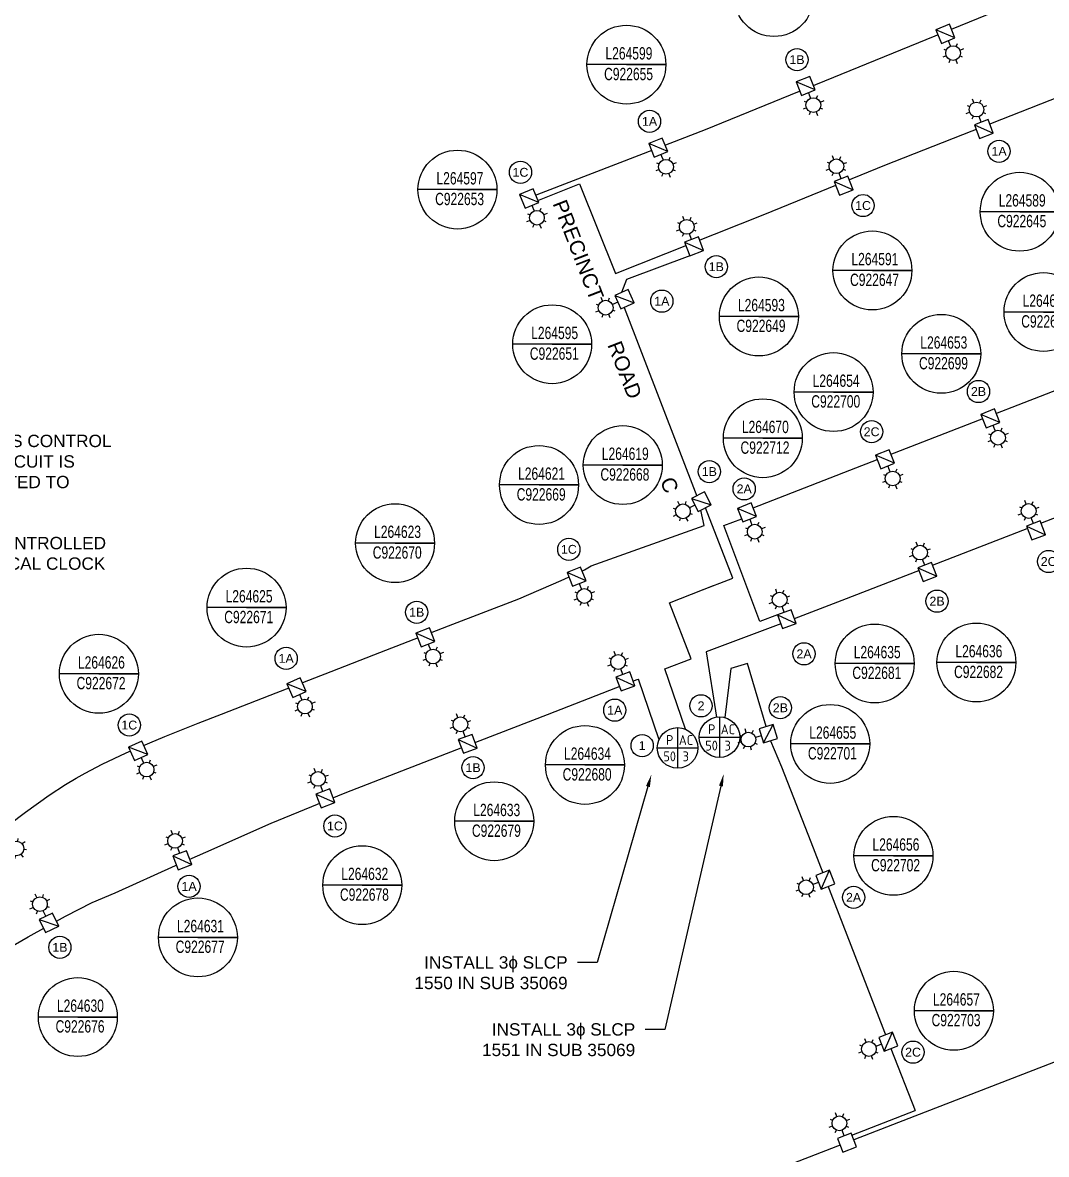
# Paper-space layout 'SHEET (4)' of a CAD drawing. Header units: metres, sheet in millimetres. Extents: x -9 to 824, y -5 to 581.
# Drawn here: x 294.7 to 502.3, y 116.6 to 346.1 of the extents above; entities that cross this region are included whole.
import ezdxf
from ezdxf import colors
from ezdxf.entities.mleader import LeaderData, LeaderLine
from ezdxf.enums import TextEntityAlignment as Align
from ezdxf.math import Vec2, Vec3

# ---------------------------------------------------------------- set-up
doc = ezdxf.new("R2010")
doc.units = ezdxf.units.M
doc.linetypes.add('IE Trench LV', pattern=[6.5, 5, -1.5])
doc.layers.get('0').update_dxf_attribs({"color": 6})
for name, color, linetype in [('_User Miscellaneous1', 7, 'Continuous'), ('Equip_SP_SL_NEW', 2, 'Continuous'), ('Mains_SL_NEW_R6', 2, 'Continuous'), ('Notes', 7, 'Continuous'), ('SupportsUG_SP_LV_SL_NEW', 2, 'Continuous')]:
    doc.layers.add(name, color=color, linetype=linetype)
doc.layers.add('Cadastre Roads_SP_EXT', color=9, linetype='Continuous', lineweight=5)
doc.styles.add('IESYMBOL1', font='isocp.shx')
doc.styles.add('POLE_LABEL', font='arial.ttf')
doc.styles.add('SL_LABEL', font='arial.ttf')
doc.styles.get("Standard").update_dxf_attribs({"font": 'arial.ttf'})
doc.linetypes.add('Cable 4', pattern='A,5.25,-0.1,["o",Standard,S=2,R=0,X=1.2,Y=-0.7],-4', length=9.35)
doc.linetypes.add('IE Trench HV', pattern='A,7,-0.2,["/",Standard,S=3,R=0,X=0.6,Y=-1.4],-2.5', length=9.7)

# ---------------------------------------------------------------- blocks, each defined once
blk = doc.blocks.new('*U48')
at = {"flags": 1}
blk.add_attdef('Z', text='', height=0.2, dxfattribs=at).set_placement((1.5, -2.8), align=Align.MIDDLE_LEFT)
blk.add_wipeout([(-1.485, -1.485), (1.485, -1.485), (1.485, 1.485), (-1.485, 1.485)])
at = {"lineweight": -3}
blk.add_lwpolyline([(-1.485, -1.485), (1.485, -1.485), (1.485, 1.485), (-1.485, 1.485)], close=True, dxfattribs=at)
at = {"flags": 128}
blk.add_lwpolyline([(-1.485, 1.485), (1.485, -1.485)], dxfattribs=at)
for tag, height, flags, p in [('ASSET_NUM', 2.5, 8, (2, 2)), ('STREET_CODE', 0.2, 9, (1.5, 0)), ('OWNED_BY', 0.2, 9, (1.5, -0.4)), ('OPERATED_BY', 0.2, 9, (1.5, -0.6)), ('STATE', 0.2, 9, (1.5, -1)), ('SUBURB', 0.2, 9, (1.5, -1.8)), ('STREETNAME', 0.2, 9, (1.5, -2)), ('COLUMN_TYPE', 0.2, 9, (1.5, -0.2)), ('USAGE', 0.2, 9, (1.5, -1.2)), ('MAINTAINED_BY', 0.2, 9, (1.5, -0.8)), ('LEGEND', 0.2, 9, (1.5, -1.4)), ('PARENT', 0.2, 9, (1.5, -1.6)), ('LOCATION', 0.2, 9, (1.5, -2.2)), ('NOTES', 0.2, 9, (1.5, -2.4)), ('LABEL_ALIGNMENT', 0.2, 9, (1.5, -2.6))]:
    blk.add_attdef(tag, text='', height=height, dxfattribs=dict(flags=flags)).set_placement(p, align=Align.MIDDLE_LEFT)
at = {"style": 'POLE_LABEL', "flags": 9}
blk.add_attdef('STRUCTURE_PLANT_NUMBER', text='', height=0.2, dxfattribs=at).set_placement((1.5, 0.242), align=Align.MIDDLE_LEFT)
blk = doc.blocks.new('*U43')
for tag, height, flags, p in [('OPERATING_VOLTAGE', 0.2, 9, (0, -1.4)), ('ORIENTATION', 0.2, 9, (0, -1.6)), ('OWNED_BY', 0.2, 9, (0, -1.8)), ('STATE', 0.2, 9, (0, -2)), ('LANTERN_TYPE', 0.2, 9, (0, -1)), ('NO_PHASES', 0.2, 9, (0, -1.2)), ('USAGE', 0.2, 9, (0, -2.2)), ('LNUMBER', 2.5, 8, (1.2, -2.8)), ('CEXIST', 0.2, 9, (0, -2.4)), ('CNEW', 0.2, 9, (0, -2.6)), ('CNUMBER', 0.2, 9, (0, -2.8)), ('CREMOVE', 0.2, 9, (0, -3)), ('CREPLACE', 0.2, 9, (0, -3.2)), ('LKINGHEIGHT', 0.2, 9, (0, -3.4)), ('LBRACKET', 0.2, 9, (0, -3.6)), ('LBRACKETVOCAB', 0.2, 9, (0, -3.8)), ('LCATEGORY', 0.2, 9, (0, -4)), ('LCHARGE1', 0.2, 9, (0, -4.2)), ('LCHARGE1PERCENT', 0.2, 9, (0, -4.4)), ('LCHARGE2', 0.2, 9, (0, -4.6)), ('LCHARGE2PERCENT', 0.2, 9, (0, -4.8)), ('LCHARGE3', 0.2, 9, (0, -5)), ('LCHARGE3PERCENT', 0.2, 9, (0, -5.2)), ('LEXIST', 0.2, 9, (0, -5.4)), ('LLAMP', 0.2, 9, (0, -5.6)), ('LLAMPVOCAB', 0.2, 9, (0, -5.8)), ('LMAST', 0.2, 9, (0, -6)), ('LMASTVOCAB', 0.2, 9, (0, -6.2)), ('LNEW', 0.2, 9, (0, -6.4)), ('LANTNUMBER', 0.2, 9, (0, -6.6)), ('SUBURB', 0.2, 9, (0, -8.6)), ('STREETNAME', 0.2, 9, (0, -8.8)), ('LOUTREACH', 0.2, 9, (0, -7)), ('LOUTREACHVOCAB', 0.2, 9, (0, -7.2)), ('LRATECODE', 0.2, 9, (0, -7.4)), ('LREMOVE', 0.2, 9, (0, -7.6)), ('LREPLACE', 0.2, 9, (0, -7.8)), ('LTYPE', 0.2, 9, (0, -8)), ('LTYPEVOCAB', 0.2, 9, (0, -8.2)), ('LEGEND', 0.2, 9, (0, -8.4)), ('LOCATION', 0.2, 9, (0, -9)), ('NOTES', 0.2, 9, (0, -9.2)), ('MAINTAINED_BY', 0.2, 9, (0, -9.86))]:
    blk.add_attdef(tag, text='', height=height, dxfattribs=dict(flags=flags)).set_placement(p, align=Align.MIDDLE_LEFT)
at = {"flags": 9}
blk.add_attdef('OPERATED_BY', (0, -9.61), '', height=0.2, dxfattribs=at)
blk.add_wipeout([(0, 4.97), (1.46, 4.18), (2.25, 2.72), (1.46, 1.26), (0, 0.37), (-1.46, 1.26), (-2.25, 2.72), (-1.46, 4.18)])
for p, q in [((0, 4.22), (0, 4.97)), ((-2.25, 2.72), (-1.5, 2.72)), ((-1.46, 4.18), (-1.06, 3.78)), ((1.46, 4.18), (1.06, 3.78)), ((1.5, 2.72), (2.25, 2.72)), ((-1.46, 1.26), (-1.06, 1.66)), ((0, 0), (0, 1.22)), ((0, 0), (0, 0)), ((1.46, 1.26), (1.06, 1.66))]:
    blk.add_line(p, q)
blk.add_circle((0, 2.72), 1.5)
at = {"style": 'SL_LABEL'}
for tag, height, flags, p in [('ASSET_NUM', 2.5, 8, (2, 2)), ('STREET_CODE', 0.2, 9, (0, -0.2))]:
    blk.add_attdef(tag, text='', height=height, dxfattribs=dict(at, flags=flags)).set_placement(p, align=Align.MIDDLE_LEFT)
at = {"flags": 1}
blk.add_attdef('Z', (0, 0), '', height=0.2, dxfattribs=at)
at = {"flags": 9}
for tag, p in [('CONSTRUCTED_VOLTAGE', (0, -0.4)), ('CONTROL_TYPE', (0, -0.6)), ('LANTERN_PURPOSE', (0, -0.8))]:
    blk.add_attdef(tag, text='', height=0.2, dxfattribs=at).set_placement(p, align=Align.MIDDLE_LEFT)
blk = doc.blocks.new('*U44')
for tag, height, flags, p in [('OPERATING_VOLTAGE', 0.2, 9, (0, -1.4)), ('ORIENTATION', 0.2, 9, (0, -1.6)), ('OWNED_BY', 0.2, 9, (0, -1.8)), ('STATE', 0.2, 9, (0, -2)), ('LANTERN_TYPE', 0.2, 9, (0, -1)), ('NO_PHASES', 0.2, 9, (0, -1.2)), ('USAGE', 0.2, 9, (0, -2.2)), ('LNUMBER', 2.5, 8, (1.2, -2.8)), ('CEXIST', 0.2, 9, (0, -2.4)), ('CNEW', 0.2, 9, (0, -2.6)), ('CNUMBER', 0.2, 9, (0, -2.8)), ('CREMOVE', 0.2, 9, (0, -3)), ('CREPLACE', 0.2, 9, (0, -3.2)), ('LKINGHEIGHT', 0.2, 9, (0, -3.4)), ('LBRACKET', 0.2, 9, (0, -3.6)), ('LBRACKETVOCAB', 0.2, 9, (0, -3.8)), ('LCATEGORY', 0.2, 9, (0, -4)), ('LCHARGE1', 0.2, 9, (0, -4.2)), ('LCHARGE1PERCENT', 0.2, 9, (0, -4.4)), ('LCHARGE2', 0.2, 9, (0, -4.6)), ('LCHARGE2PERCENT', 0.2, 9, (0, -4.8)), ('LCHARGE3', 0.2, 9, (0, -5)), ('LCHARGE3PERCENT', 0.2, 9, (0, -5.2)), ('LEXIST', 0.2, 9, (0, -5.4)), ('LLAMP', 0.2, 9, (0, -5.6)), ('LLAMPVOCAB', 0.2, 9, (0, -5.8)), ('LMAST', 0.2, 9, (0, -6)), ('LMASTVOCAB', 0.2, 9, (0, -6.2)), ('LNEW', 0.2, 9, (0, -6.4)), ('LANTNUMBER', 0.2, 9, (0, -6.6)), ('SUBURB', 0.2, 9, (0, -8.6)), ('STREETNAME', 0.2, 9, (0, -8.8)), ('LOUTREACH', 0.2, 9, (0, -7)), ('LOUTREACHVOCAB', 0.2, 9, (0, -7.2)), ('LRATECODE', 0.2, 9, (0, -7.4)), ('LREMOVE', 0.2, 9, (0, -7.6)), ('LREPLACE', 0.2, 9, (0, -7.8)), ('LTYPE', 0.2, 9, (0, -8)), ('LTYPEVOCAB', 0.2, 9, (0, -8.2)), ('LEGEND', 0.2, 9, (0, -8.4)), ('LOCATION', 0.2, 9, (0, -9)), ('NOTES', 0.2, 9, (0, -9.2)), ('MAINTAINED_BY', 0.2, 9, (0, -9.86))]:
    blk.add_attdef(tag, text='', height=height, dxfattribs=dict(flags=flags)).set_placement(p, align=Align.MIDDLE_LEFT)
at = {"flags": 9}
blk.add_attdef('OPERATED_BY', (0, -9.61), '', height=0.2, dxfattribs=at)
blk.add_wipeout([(0, 4.97), (1.46, 4.18), (2.25, 2.72), (1.46, 1.26), (0, 0.36), (-1.46, 1.26), (-2.25, 2.72), (-1.46, 4.18)])
for p, q in [((0, 4.22), (0, 4.97)), ((-2.25, 2.72), (-1.5, 2.72)), ((-1.46, 4.18), (-1.06, 3.78)), ((1.46, 4.18), (1.06, 3.78)), ((1.5, 2.72), (2.25, 2.72)), ((-1.46, 1.26), (-1.06, 1.66)), ((0, 0), (0, 1.22)), ((0, 0), (0, 0)), ((1.46, 1.26), (1.06, 1.66))]:
    blk.add_line(p, q)
blk.add_circle((0, 2.72), 1.5)
at = {"style": 'SL_LABEL'}
for tag, height, flags, p in [('ASSET_NUM', 2.5, 8, (2, 2)), ('STREET_CODE', 0.2, 9, (0, -0.2))]:
    blk.add_attdef(tag, text='', height=height, dxfattribs=dict(at, flags=flags)).set_placement(p, align=Align.MIDDLE_LEFT)
at = {"flags": 1}
blk.add_attdef('Z', (0, 0), '', height=0.2, dxfattribs=at)
at = {"flags": 9}
for tag, p in [('CONSTRUCTED_VOLTAGE', (0, -0.4)), ('CONTROL_TYPE', (0, -0.6)), ('LANTERN_PURPOSE', (0, -0.8))]:
    blk.add_attdef(tag, text='', height=0.2, dxfattribs=at).set_placement(p, align=Align.MIDDLE_LEFT)
blk = doc.blocks.new('SLCP_ZELL_NEW')
for p, q in [((0, 4.11), (0, -4.11)), ((0, 4.11), (0, -4.11)), ((0, 4.11), (0, -4.11)), ((-4.11, 0), (4.11, 0)), ((-4.11, 0), (4.11, 0)), ((-4.11, 0), (4.11, 0))]:
    blk.add_line(p, q)
blk.add_circle((0, 0), 4.11)
at = {"style": 'IESYMBOL1'}
for s, p in [('P', (-1.6, 0)), ('AC', (1.7, 0)), ('50', (-1.61, -3.31)), ('3', (1.66, -3.31))]:
    blk.add_text(s, height=2, dxfattribs=at).set_placement(p, align=Align.BOTTOM_CENTER)
for tag, height, flags, p in [('ASSET_NUM', 2.5, 8, (2, 2)), ('CONSTRUCTED_VOLTAGE', 0.2, 9, (1.5, 0)), ('CONTROL_TYPE', 0.2, 9, (1.5, -0.2)), ('OPERATING_VOLTAGE', 0.2, 9, (1.5, -0.6)), ('ORIENTATION', 0.2, 9, (1.5, -0.8)), ('OWNED_BY', 0.2, 9, (1.5, -1)), ('OPERATED_BY', 0.2, 9, (1.5, -1.2)), ('STATE', 0.2, 9, (1.5, -2.2)), ('NO_PHASES', 0.2, 9, (1.5, -0.4)), ('MAINTAINED_BY', 0.2, 9, (1.5, -1.4)), ('USAGE', 0.2, 9, (1.5, -1.6)), ('LOCATION', 0.2, 9, (1.5, -1.8)), ('NOTES', 0.2, 9, (1.5, -2)), ('AMP_RATING', 0.2, 9, (1.5, -2.8)), ('STREETNAME', 0.2, 9, (1.5, -2.4)), ('SUBURB', 0.2, 9, (1.5, -2.6)), ('Z', 0.2, 1, (1.5, -3))]:
    blk.add_attdef(tag, text='', height=height, dxfattribs=dict(flags=flags)).set_placement(p, align=Align.MIDDLE_LEFT)
blk = doc.blocks.new('DUCT_INDICATOR')
at = {"flags": 1}
blk.add_attdef('Z', (0, 0), '', height=0.2, dxfattribs=at)
at = {"linetype": 'IE Trench LV'}
blk.add_wipeout([(0, 2.25), (0.28, 2.23), (0.55, 2.18), (0.69, 2.14), (0.97, 2.03), (1.1, 1.96), (1.27, 1.86), (1.39, 1.77), (1.51, 1.67), (1.62, 1.56), (1.73, 1.44), (1.78, 1.38), (1.87, 1.26), (1.94, 1.14), (2.01, 1.01), (2.1, 0.8), (2.14, 0.7), (2.17, 0.61), (2.19, 0.5), (2.22, 0.35), (2.24, 0.23), (2.25, 0.12), (2.25, 0.07), (2.25, 0), (2.25, -0.11), (2.24, -0.23), (2.23, -0.31), (2.22, -0.35), (2.22, -0.39), (2.2, -0.47), (2.18, -0.57), (2.14, -0.69), (2.12, -0.77), (2.08, -0.87), (2.04, -0.95), (2.01, -1.01), (1.97, -1.09), (1.92, -1.17), (1.86, -1.26), (1.79, -1.36), (1.79, -1.36), (1.69, -1.48), (1.58, -1.6), (1.58, -1.6), (1.45, -1.72), (1.35, -1.8), (1.24, -1.88), (1.24, -1.88), (1.05, -1.99), (0.9, -2.06), (0.74, -2.12), (0.63, -2.16), (0.63, -2.16), (0.44, -2.21), (0.3, -2.23), (0.14, -2.25), (0, -2.25), (-0.24, -2.24), (-0.37, -2.22), (-0.49, -2.2), (-0.49, -2.2), (-0.62, -2.16), (-0.85, -2.08), (-0.98, -2.03), (-1.2, -1.9), (-1.29, -1.84), (-1.43, -1.73), (-1.53, -1.65), (-1.64, -1.54), (-1.73, -1.44), (-1.8, -1.35), (-1.86, -1.27), (-1.91, -1.19), (-1.96, -1.11), (-2.01, -1.01), (-2.07, -0.88), (-2.11, -0.79), (-2.16, -0.63), (-2.19, -0.5), (-2.22, -0.38), (-2.24, -0.18), (-2.25, 0), (-2.24, 0.16), (-2.23, 0.33), (-2.2, 0.45), (-2.16, 0.62), (-2.14, 0.71), (-2.08, 0.86), (-2.04, 0.95), (-1.98, 1.06), (-1.91, 1.19), (-1.86, 1.27), (-1.78, 1.38), (-1.69, 1.49), (-1.54, 1.64), (-1.45, 1.72), (-1.3, 1.83), (-1.15, 1.93), (-0.87, 2.07), (-0.68, 2.15), (-0.5, 2.19), (-0.24, 2.24)], dxfattribs=at)
at = {"linetype": 'IE Trench HV'}
blk.add_wipeout([(0, 2.25), (0.16, 2.24), (0.31, 2.23), (0.51, 2.19), (0.66, 2.15), (0.78, 2.11), (0.88, 2.07), (0.98, 2.02), (1.1, 1.96), (1.17, 1.92), (1.27, 1.86), (1.36, 1.79), (1.48, 1.7), (1.6, 1.59), (1.68, 1.49), (1.76, 1.4), (1.84, 1.29), (1.92, 1.17), (1.98, 1.07), (2.03, 0.97), (2.11, 0.77), (2.16, 0.64), (2.18, 0.57), (2.2, 0.48), (2.21, 0.41), (2.23, 0.32), (2.24, 0.2), (2.25, 0.12), (2.25, 0), (2.25, -0.09), (2.24, -0.21), (2.23, -0.28), (2.22, -0.35), (2.21, -0.42), (2.2, -0.49), (2.17, -0.6), (2.15, -0.68), (2.11, -0.78), (2.07, -0.88), (2.01, -1.01), (1.96, -1.1), (1.9, -1.21), (1.84, -1.29), (1.79, -1.37), (1.73, -1.43), (1.7, -1.48), (1.64, -1.54), (1.6, -1.59), (1.55, -1.63), (1.49, -1.69), (1.41, -1.75), (1.29, -1.85), (1.18, -1.91), (1.11, -1.96), (1.06, -1.99), (0.97, -2.03), (0.89, -2.07), (0.84, -2.09), (0.78, -2.11), (0.71, -2.14), (0.65, -2.16), (0.61, -2.17), (0.56, -2.18), (0.49, -2.2), (0.44, -2.21), (0.37, -2.22), (0.31, -2.23), (0.26, -2.23), (0.21, -2.24), (0.12, -2.25), (0.05, -2.25), (-0.05, -2.25), (-0.12, -2.25), (-0.19, -2.24), (-0.28, -2.23), (-0.37, -2.22), (-0.51, -2.19), (-0.58, -2.17), (-0.67, -2.15), (-0.77, -2.11), (-0.83, -2.09), (-0.88, -2.07), (-0.96, -2.03), (-1.04, -1.99), (-1.1, -1.96), (-1.15, -1.94), (-1.19, -1.91), (-1.25, -1.87), (-1.28, -1.85), (-1.33, -1.82), (-1.37, -1.79), (-1.41, -1.75), (-1.44, -1.73), (-1.49, -1.69), (-1.57, -1.62), (-1.62, -1.56), (-1.7, -1.47), (-1.76, -1.4), (-1.81, -1.34), (-1.86, -1.27), (-1.9, -1.21), (-1.94, -1.14), (-1.97, -1.08), (-2.01, -1.01), (-2.05, -0.92), (-2.08, -0.86), (-2.12, -0.75), (-2.15, -0.68), (-2.18, -0.58), (-2.19, -0.52), (-2.21, -0.43), (-2.22, -0.35), (-2.23, -0.3), (-2.24, -0.23), (-2.25, -0.14), (-2.25, -0.08), (-2.25, 0.04), (-2.25, 0.14), (-2.24, 0.23), (-2.23, 0.29), (-2.22, 0.39), (-2.2, 0.46), (-2.18, 0.56), (-2.16, 0.62), (-2.15, 0.68), (-2.12, 0.74), (-2.09, 0.83), (-2.07, 0.88), (-2.05, 0.92), (-2.02, 0.98), (-1.99, 1.04), (-1.96, 1.1), (-1.92, 1.17), (-1.89, 1.23), (-1.83, 1.3), (-1.79, 1.36), (-1.71, 1.46), (-1.65, 1.53), (-1.6, 1.58), (-1.55, 1.63), (-1.49, 1.68), (-1.45, 1.72), (-1.37, 1.79), (-1.3, 1.84), (-1.24, 1.88), (-1.17, 1.92), (-1.11, 1.95), (-1.05, 1.99), (-0.96, 2.04), (-0.88, 2.07), (-0.79, 2.11), (-0.74, 2.13), (-0.66, 2.15), (-0.56, 2.18), (-0.45, 2.21), (-0.33, 2.23), (-0.25, 2.24), (-0.18, 2.24), (-0.11, 2.25), (-0.06, 2.25)], dxfattribs=at)
blk.add_circle((0, 0), 2.25)
blk.add_attdef('CODE', text='', height=1.8).set_placement((0, 0), align=Align.MIDDLE_CENTER)
blk = doc.blocks.new('COLUMN_NEW')
at = {"flags": 1}
blk.add_attdef('Z', text='', height=0.2, dxfattribs=at).set_placement((1.5, -2.8), align=Align.MIDDLE_LEFT)
blk.add_wipeout([(-1.485, -1.485), (1.485, -1.485), (1.485, 1.485), (-1.485, 1.485)])
at = {"lineweight": -3}
blk.add_lwpolyline([(-1.485, -1.485), (1.485, -1.485), (1.485, 1.485), (-1.485, 1.485)], close=True, dxfattribs=at)
for tag, height, flags, p in [('ASSET_NUM', 2.5, 8, (2, 2)), ('STREET_CODE', 0.2, 9, (1.5, 0)), ('OWNED_BY', 0.2, 9, (1.5, -0.4)), ('OPERATED_BY', 0.2, 9, (1.5, -0.6)), ('STATE', 0.2, 9, (1.5, -1)), ('SUBURB', 0.2, 9, (1.5, -1.8)), ('STREETNAME', 0.2, 9, (1.5, -2)), ('COLUMN_TYPE', 0.2, 9, (1.5, -0.2)), ('USAGE', 0.2, 9, (1.5, -1.2)), ('MAINTAINED_BY', 0.2, 9, (1.5, -0.8)), ('LEGEND', 0.2, 9, (1.5, -1.4)), ('PARENT', 0.2, 9, (1.5, -1.6)), ('LOCATION', 0.2, 9, (1.5, -2.2)), ('NOTES', 0.2, 9, (1.5, -2.4)), ('LABEL_ALIGNMENT', 0.2, 9, (1.5, -2.6))]:
    blk.add_attdef(tag, text='', height=height, dxfattribs=dict(flags=flags)).set_placement(p, align=Align.MIDDLE_LEFT)
at = {"style": 'POLE_LABEL', "flags": 9}
blk.add_attdef('STRUCTURE_PLANT_NUMBER', text='', height=0.2, dxfattribs=at).set_placement((1.5, 0.242), align=Align.MIDDLE_LEFT)
blk = doc.blocks.new('SLANTERN_NUM_NEW')
at = {"linetype": 'Continuous'}
blk.add_line((8, 0), (-8, 0), dxfattribs=at)
blk.add_line((0, 0), (8, 0))
blk.add_circle((0, 0), 8, dxfattribs=at)
at = {"width": 0.7}
for tag, p in [('SNUMBER', (0.51, 1.05)), ('CNUMBER', (0.44, -3.15))]:
    blk.add_attdef(tag, text='', height=2.5, dxfattribs=at).set_placement(p, align=Align.CENTER)
at = {"flags": 1}
blk.add_attdef('Z', (0, 0), '', height=0.2, dxfattribs=at)

psp = doc.layouts.new('SHEET (4)')

# ---------------------------------------------------------------- linework, layer by layer
at = {"layer": 'Mains_SL_NEW_R6', "color": 2, "linetype": 'Cable 4', "flags": 128}
for points in [[(498.99, 359.44), (497.92, 355.34), (496.21, 351.57), (491.74, 348.27), (433.09, 324.32), (419.64, 319.13), (395.98, 310)], [(399.18, 309.99), (407.65, 313.38), (414.95, 295.2), (445.17, 307.21), (469.54, 317.18), (504.94, 331.1), (529.2, 340.51), (536.26, 343.26)], [(416.69, 288.31), (431.4, 250.05)], [(442.81, 247.69), (462.4, 255.29), (526.2, 280.04)], [(451.22, 225.21), (461.76, 229.3), (496.26, 242.68), (519.1, 251.54), (543.71, 261.09)], [(255.97, 160.38), (261.67, 163.91), (272.08, 170.34), (282.17, 176.48), (286.63, 179.49), (288.62, 180.94), (295.29, 185.93), (300.08, 189.39), (303.37, 191.56), (305.57, 192.88), (307.36, 193.88), (310.82, 195.71), (315.67, 197.99), (323.55, 201.34), (330.3, 204.04), (335, 205.86), (344.93, 209.71), (357.28, 214.5), (365.91, 217.85), (381.06, 223.73), (395.29, 229.25), (403.92, 232.92), (408.62, 235.11), (409.97, 235.94), (432.92, 244.07), (432.22, 247.19)], [(424.91, 215), (430.24, 217.07), (425.85, 228.39), (434.82, 231.92)], [(429.08, 202.78), (424.89, 215.06)], [(266.62, 141.63), (269.73, 144.23), (274.13, 147.26), (283.82, 153.55), (289.36, 156.94), (295.82, 160.7), (303.42, 164.88), (308.83, 167.67), (313.48, 169.62), (325.72, 175.13), (331.86, 177.85), (345.11, 183.72), (360.13, 189.87), (380.65, 197.83), (401.16, 205.79), (419.34, 212.84), (419.56, 212.92)], [(446.32, 200.46), (448.6, 195.17), (454.51, 179.92), (470.75, 138.06)]]:
    psp.add_lwpolyline(points, dxfattribs=at)

# ---------------------------------------------------------------- block references
at = {"layer": '_User Miscellaneous1', "color": 7, "linetype": 'Continuous'}
psp.add_blockref('DUCT_INDICATOR', (453.15, 218.07, -0.24), dxfattribs=at).add_auto_attribs({'CODE': '2A'})
at = {"layer": 'Equip_SP_SL_NEW'}
for p, values in [((447.05, 351.26), {'SNUMBER': 'L264601', 'CNUMBER': 'C922657'}), ((417.13, 337.55), {'SNUMBER': 'L264599', 'CNUMBER': 'C922655'}), ((382.87, 312.21), {'SNUMBER': 'L264597', 'CNUMBER': 'C922653'}), ((496.87, 307.73), {'SNUMBER': 'L264589', 'CNUMBER': 'C922645'}), ((467, 295.82), {'SNUMBER': 'L264591', 'CNUMBER': 'C922647'}), ((501.71, 287.39), {'SNUMBER': 'L264652', 'CNUMBER': 'C922698'}), ((416.39, 256.35), {'SNUMBER': 'L264619', 'CNUMBER': 'C922668'}), ((399.41, 252.31), {'SNUMBER': 'L264621', 'CNUMBER': 'C922669'}), ((370.22, 240.52), {'SNUMBER': 'L264623', 'CNUMBER': 'C922670'}), ((467.47, 216.12), {'SNUMBER': 'L264635', 'CNUMBER': 'C922681'}), ((488.09, 216.31), {'SNUMBER': 'L264636', 'CNUMBER': 'C922682'}), ((458.46, 199.8), {'SNUMBER': 'L264655', 'CNUMBER': 'C922701'}), ((471.27, 177.11), {'SNUMBER': 'L264656', 'CNUMBER': 'C922702'}), ((483.53, 145.69), {'SNUMBER': 'L264657', 'CNUMBER': 'C922703'})]:
    psp.add_blockref('SLANTERN_NUM_NEW', p, dxfattribs=at).add_auto_attribs(values)
at = {"layer": 'Equip_SP_SL_NEW', "rotation": 201.8767882797694}
psp.add_blockref('*U44', (442.14, 245.36, 0.24), dxfattribs=at)
at = {"layer": 'Equip_SP_SL_NEW', "linetype": 'Cable 4'}
psp.add_blockref('SLCP_ZELL_NEW', (427.51, 198.99), dxfattribs=at)

# ---------------------------------------------------------------- next in the draw order: block references
at = {"layer": '_User Miscellaneous1', "color": 7, "linetype": 'Continuous'}
for p, values in [((424.31, 289.59), {'CODE': '1A'}), ((488.52, 271.27), {'CODE': '2B'}), ((466.85, 263.11), {'CODE': '2C'}), ((433.94, 255.03), {'CODE': '1B'}), ((405.46, 239.26, 0.24), {'CODE': '1C'}), ((502.75, 236.79, -0.24), {'CODE': '2C'}), ((480.12, 228.75, -0.24), {'CODE': '2B'}), ((348.14, 217.15, 0.24), {'CODE': '1A'})]:
    psp.add_blockref('DUCT_INDICATOR', p, dxfattribs=at).add_auto_attribs(values)
at = {"layer": 'Equip_SP_SL_NEW'}
for name, p, rotation in [('*U44', (482.36, 342.42), 201.8767882797694), ('*U44', (454.03, 331.87), 201.8767882797694), ('*U44', (489.07, 325.9), 20.61774526793839), ('*U44', (424.14, 319.36), 201.8767882797694), ('*U44', (460.67, 314.4), 20.61774526793839), ('*U44', (397.97, 309.03), 201.8767882797694), ('*U44', (430.33, 302.11), 20.61774526793839), ('*U43', (415.4, 289.39), 114.402253701903), ('*U44', (491.46, 264.43, 0.24), 201.8767882797694), ('*U44', (470.11, 256.15, 0.24), 201.8767882797694), ('*U44', (499.65, 244.49), 20.61774526793839), ('*U44', (407.57, 232.33, 0.24), 201.8767882797694), ('*U44', (350.83, 209.86, -0.24), 204.167383111938), ('*U44', (384.44, 201.22), 20.61774526793839), ('*U44', (318.72, 197.08, -0.24), 204.167383111938), ('*U43', (291.8, 180.76), 217.3760067243616), ('*U44', (326.58, 177.59), 20.64816363853159)]:
    psp.add_blockref(name, p, dxfattribs=dict(at, rotation=rotation))
at = {"layer": 'SupportsUG_SP_LV_SL_NEW'}
for p, rotation in [((432.32, 248.91, -0.24), 27.37626582457909), ((441.59, 246.74, 0.24), 201.8767882797694), ((478.14, 234.67), 20.61774526793839), ((449.67, 225.11), 20.61774526793839), ((376.36, 221.43, 0.24), 201.8767882797694), ((416.93, 212.48), 20.61774526793839), ((356.1, 188.77), 20.61774526793839), ((300.05, 163.52), 25.84415979214117)]:
    psp.add_blockref('*U48', p, dxfattribs=dict(at, rotation=rotation))

# ---------------------------------------------------------------- next in the draw order: leaders
at = {"layer": 'Notes'}
ml = psp.add_multileader_mtext('Standard', dxfattribs=at)
ml.set_content('INSTALL 3ɸ SLCP 1550 IN SUB 35069', color=256)
ml.set_leader_properties()
ml.build(insert=Vec2(0, 0))
ml.multileader.update_dxf_attribs({"has_text_frame": 1, "dogleg_length": 4, "arrow_head_size": 2.5})
ctx = ml.context
ctx.base_point, ctx.char_height, ctx.arrow_head_size, ctx.plane_origin = Vec3(372.67, 155.46), 2.5, 2.5, Vec3(455.93, 182.13)
ctx.text_align_type = 2
notes = []
notes.append((ctx, [(1, (1, 1, 0), (411.21, 155.46), (-1, 0), 4, [(0, [(422.19, 193.57)], 0, [])])]))
ctx.mtext.insert, ctx.mtext.width, ctx.mtext.alignment, ctx.mtext.flow_direction = Vec3(405.21, 156.74), 32.0288, 3, 5
ctx.mtext.has_bg_fill, ctx.mtext.bg_color, ctx.mtext.bg_scale_factor, ctx.mtext.bg_transparency, ctx.mtext.use_window_bg_color = 1, -1027028792, 1.5, 0, 1
for ctx, leaders in notes:
    for number, flags, end, landing, length, lines in leaders:
        leader = LeaderData()
        leader.index, (leader.has_last_leader_line, leader.has_dogleg_vector, leader.attachment_direction) = number, flags
        leader.last_leader_point, leader.dogleg_vector, leader.dogleg_length = Vec3(end), Vec3(landing), length
        for number, points, colour, breaks in lines:
            line = LeaderLine()
            line.index, line.vertices, line.color, line.breaks = number, Vec3.list(points), colors.encode_raw_color(colour), breaks
            leader.lines.append(line)
        ctx.leaders.append(leader)

# ---------------------------------------------------------------- next in the draw order: linework, layer by layer
at = {"layer": 'Mains_SL_NEW_R6', "color": 2, "linetype": 'Cable 4', "flags": 128}
psp.add_lwpolyline([(448.44, 224.16), (433.31, 218.47), (435.37, 205.23)], dxfattribs=at)

# ---------------------------------------------------------------- next in the draw order: block references
at = {"layer": '_User Miscellaneous1', "color": 7, "linetype": 'Continuous'}
for p, values in [((441.01, 251.52), {'CODE': '2A'}), ((374.61, 226.5, 0.24), {'CODE': '1B'})]:
    psp.add_blockref('DUCT_INDICATOR', p, dxfattribs=at).add_auto_attribs(values)
at = {"layer": 'Equip_SP_SL_NEW'}
for p, values in [((402.07, 280.85), {'SNUMBER': 'L264595', 'CNUMBER': 'C922651'}), ((480.98, 278.91), {'SNUMBER': 'L264653', 'CNUMBER': 'C922699'}), ((459.14, 271.16), {'SNUMBER': 'L264654', 'CNUMBER': 'C922700'}), ((340.11, 227.44), {'SNUMBER': 'L264625', 'CNUMBER': 'C922671'}), ((363.57, 171.15), {'SNUMBER': 'L264632', 'CNUMBER': 'C922678'})]:
    psp.add_blockref('SLANTERN_NUM_NEW', p, dxfattribs=at).add_auto_attribs(values)
for name, p, rotation in [('*U43', (431, 248.23, -0.24), 117.3762658245791), ('*U44', (477.62, 236.06), 20.61774526793839), ('*U44', (449.15, 226.5), 20.61774526793839), ('*U44', (376.92, 220.05, 0.24), 201.8767882797694), ('*U44', (416.41, 213.87), 20.61774526793839), ('*U44', (355.57, 190.16), 20.61774526793839), ('*U44', (299.4, 164.86), 25.84415979214117)]:
    psp.add_blockref(name, p, dxfattribs=dict(at, rotation=rotation))
at = {"layer": 'SupportsUG_SP_LV_SL_NEW'}
for p, rotation in [((481.81, 343.8), 201.8767882797694), ((453.48, 333.25), 201.8767882797694), ((489.6, 324.51), 20.61774526793839), ((423.58, 320.74), 201.8767882797694), ((461.19, 313.01), 20.61774526793839), ((397.41, 310.41), 201.8767882797694), ((430.85, 300.72), 20.61774526793839), ((416.75, 290), 24.402253701903), ((490.91, 265.8, 0.24), 201.8767882797694), ((469.55, 257.53, 0.24), 201.8767882797694), ((500.17, 243.1), 20.61774526793839), ((407.02, 233.71, 0.24), 201.8767882797694), ((350.22, 211.21, -0.24), 204.167383111938), ((318.11, 198.43, -0.24), 204.167383111938), ((384.96, 199.83), 20.61774526793839), ((327.1, 176.21), 20.64816363853159)]:
    psp.add_blockref('*U48', p, dxfattribs=dict(at, rotation=rotation))

# ---------------------------------------------------------------- next in the draw order: linework, layer by layer
at = {"layer": 'Mains_SL_NEW_R6', "color": 2, "linetype": 'Cable 4', "flags": 128}
for points in [[(429.98, 298.81), (417.16, 293.99), (416.14, 291.36)], [(432.03, 230.82), (438.7, 233.44), (433.18, 247.68)], [(447.76, 225.97), (444.17, 224.62), (436.86, 244.07), (440.51, 245.45)], [(423.75, 200.65), (419.56, 212.92)], [(701.95, 209.83), (698.75, 209.23), (682.81, 204.65), (669.44, 199.49), (653.18, 193.18), (634.23, 186.24), (619.06, 179.94), (610.58, 176.65), (602.07, 173.35), (589.37, 168.43), (580.72, 165.07), (567.69, 160.01), (552.31, 154.05), (542.7, 150.32), (534.43, 147.11), (516.31, 140.08), (477.73, 125.11), (452.09, 115.17), (375.18, 85.33), (353.56, 76.94), (340.97, 71.77), (333.24, 67.57), (327.55, 63.79), (325.34, 62.1)]]:
    psp.add_lwpolyline(points, dxfattribs=at)

# ---------------------------------------------------------------- next in the draw order: block references
at = {"layer": '_User Miscellaneous1', "color": 7, "linetype": 'Continuous'}
for p, values in [((451.72, 338.56), {'CODE': '1B'}), ((421.82, 326.05), {'CODE': '1A'}), ((492.69, 319.98), {'CODE': '1A'}), ((395.65, 315.72), {'CODE': '1C'}), ((465.11, 308.98), {'CODE': '1C'}), ((435.35, 296.58), {'CODE': '1B'})]:
    psp.add_blockref('DUCT_INDICATOR', p, dxfattribs=at).add_auto_attribs(values)
at = {"layer": 'Equip_SP_SL_NEW'}
psp.add_blockref('SLANTERN_NUM_NEW', (444.79, 261.79), dxfattribs=at).add_auto_attribs({'SNUMBER': 'L264670', 'CNUMBER': 'C922712'})

# ---------------------------------------------------------------- next in the draw order: texts
at = {"layer": 'Cadastre Roads_SP_EXT'}
psp.add_text('PRECINCT        ROAD               C', height=3, rotation=291.2021, dxfattribs=at).set_placement((402.11, 309.4))

# ---------------------------------------------------------------- next in the draw order: leaders
at = {"layer": 'Notes'}
ml = psp.add_multileader_mtext('Standard', dxfattribs=at)
ml.set_content("'1' & '2' DEPICTS CONTROL POINT CIRCUIT IS CONNECTED TO", color=256)
ml.set_leader_properties()
ml.build(insert=Vec2(0, 0))
ml.multileader.update_dxf_attribs({"has_text_frame": 1, "arrow_head_size": 2.5})
ctx = ml.context
ctx.base_point, ctx.char_height, ctx.arrow_head_size, ctx.plane_origin = Vec3(265.9, 261.23), 2.5, 2.5, Vec3(320.67, 260.45)
ctx.text_align_type = 1
notes = []
notes.append((ctx, [(0, (0, 0, 0), (0, 0), (1, 0), 1, [])]))
ctx.mtext.insert, ctx.mtext.width, ctx.mtext.alignment, ctx.mtext.flow_direction = Vec3(290.25, 262.5), 49.2857, 2, 5
ctx.mtext.has_bg_fill, ctx.mtext.bg_color, ctx.mtext.bg_scale_factor, ctx.mtext.bg_transparency, ctx.mtext.use_window_bg_color = 1, -1027028792, 1.5, 0, 1
for ctx, leaders in notes:
    for number, flags, end, landing, length, lines in leaders:
        leader = LeaderData()
        leader.index, (leader.has_last_leader_line, leader.has_dogleg_vector, leader.attachment_direction) = number, flags
        leader.last_leader_point, leader.dogleg_vector, leader.dogleg_length = Vec3(end), Vec3(landing), length
        for number, points, colour, breaks in lines:
            line = LeaderLine()
            line.index, line.vertices, line.color, line.breaks = number, Vec3.list(points), colors.encode_raw_color(colour), breaks
            leader.lines.append(line)
        ctx.leaders.append(leader)

# ---------------------------------------------------------------- next in the draw order: block references
at = {"layer": '_User Miscellaneous1', "color": 7, "linetype": 'Continuous'}
for p, values in [((414.77, 206.65, 0.24), {'CODE': '1A'}), ((420.32, 199.46, -0.24), {'CODE': '1'}), ((386.04, 194.99, 0.24), {'CODE': '1B'}), ((358.02, 183.16, 0.24), {'CODE': '1C'}), ((328.46, 170.91, 0.24), {'CODE': '1A'}), ((463.19, 168.69, -0.24), {'CODE': '2A'})]:
    psp.add_blockref('DUCT_INDICATOR', p, dxfattribs=at).add_auto_attribs(values)
at = {"layer": 'Equip_SP_SL_NEW'}
psp.add_blockref('SLANTERN_NUM_NEW', (443.99, 286.49), dxfattribs=at).add_auto_attribs({'SNUMBER': 'L264593', 'CNUMBER': 'C922649'})
at = {"layer": 'SupportsUG_SP_LV_SL_NEW'}
for name, p, rotation in [('*U48', (445.9, 201.89), 106.5418243549145), ('*U48', (457.48, 172.26), 111.2040833950752), ('*U48', (470.21, 139.45), 111.2040833950752), ('COLUMN_NEW', (461.84, 118.95), 21.20388888902825)]:
    psp.add_blockref(name, p, dxfattribs=dict(at, rotation=rotation))

# ---------------------------------------------------------------- next in the draw order: leaders
at = {"layer": 'Notes'}
ml = psp.add_multileader_mtext('Standard', dxfattribs=at)
ml.set_content("SLCP's TO BE CONTROLLED VIA ASTRONOMICAL CLOCK", color=256)
ml.set_leader_properties()
ml.build(insert=Vec2(0, 0))
ml.multileader.update_dxf_attribs({"has_text_frame": 1, "arrow_head_size": 2.5})
ctx = ml.context
ctx.base_point, ctx.char_height, ctx.arrow_head_size, ctx.plane_origin = Vec3(261.95, 240.52), 2.5, 2.5, Vec3(270.63, 239.74)
ctx.text_align_type = 1
notes = []
notes.append((ctx, [(0, (0, 0, 0), (0, 0), (1, 0), 1, [])]))
ctx.mtext.insert, ctx.mtext.width, ctx.mtext.alignment, ctx.mtext.flow_direction = Vec3(287.71, 241.79), 49.2857, 2, 5
ctx.mtext.has_bg_fill, ctx.mtext.bg_color, ctx.mtext.bg_scale_factor, ctx.mtext.bg_transparency, ctx.mtext.use_window_bg_color = 1, -1027028792, 1.5, 0, 1
for ctx, leaders in notes:
    for number, flags, end, landing, length, lines in leaders:
        leader = LeaderData()
        leader.index, (leader.has_last_leader_line, leader.has_dogleg_vector, leader.attachment_direction) = number, flags
        leader.last_leader_point, leader.dogleg_vector, leader.dogleg_length = Vec3(end), Vec3(landing), length
        for number, points, colour, breaks in lines:
            line = LeaderLine()
            line.index, line.vertices, line.color, line.breaks = number, Vec3.list(points), colors.encode_raw_color(colour), breaks
            leader.lines.append(line)
        ctx.leaders.append(leader)

# ---------------------------------------------------------------- next in the draw order: block references
at = {"layer": '_User Miscellaneous1', "color": 7, "linetype": 'Continuous'}
for p, values in [((316.33, 203.63, 0.24), {'CODE': '1C'}), ((302.26, 158.55, 0.24), {'CODE': '1B'})]:
    psp.add_blockref('DUCT_INDICATOR', p, dxfattribs=at).add_auto_attribs(values)
at = {"layer": 'Equip_SP_SL_NEW'}
for p, values in [((408.73, 195.53), {'SNUMBER': 'L264634', 'CNUMBER': 'C922680'}), ((390.33, 184.11), {'SNUMBER': 'L264633', 'CNUMBER': 'C922679'}), ((330.26, 160.57), {'SNUMBER': 'L264631', 'CNUMBER': 'C922677'}), ((305.91, 144.42), {'SNUMBER': 'L264630', 'CNUMBER': 'C922676'})]:
    psp.add_blockref('SLANTERN_NUM_NEW', p, dxfattribs=at).add_auto_attribs(values)
for p, rotation in [((444.48, 201.46), 106.5418243549145), ((456.1, 171.72), 111.2040833950752), ((468.83, 138.91), 111.2040833950752), ((461.3, 120.33), 21.20388888902825)]:
    psp.add_blockref('*U44', p, dxfattribs=dict(at, rotation=rotation))

# ---------------------------------------------------------------- next in the draw order: linework, layer by layer
at = {"layer": 'Mains_SL_NEW_R6', "color": 2, "linetype": 'Cable 4', "flags": 128}
for points in [[(445.48, 203.31), (441.69, 216.08), (438.31, 215.08), (437.09, 205.14)], [(470.75, 138.06), (475.65, 125.44)], [(462.84, 120.47), (475.65, 125.44)]]:
    psp.add_lwpolyline(points, dxfattribs=at)

# ---------------------------------------------------------------- next in the draw order: block references
at = {"layer": 'Equip_SP_SL_NEW'}
psp.add_blockref('SLANTERN_NUM_NEW', (310.17, 214.03), dxfattribs=at).add_auto_attribs({'SNUMBER': 'L264626', 'CNUMBER': 'C922672'})
at = {"layer": 'Equip_SP_SL_NEW', "linetype": 'Cable 4'}
psp.add_blockref('SLCP_ZELL_NEW', (436.01, 201.17), dxfattribs=at)

# ---------------------------------------------------------------- next in the draw order: leaders
at = {"layer": 'Notes'}
ml = psp.add_multileader_mtext('Standard', dxfattribs=at)
ml.set_content('INSTALL 3ɸ SLCP 1551 IN SUB 35069', color=256)
ml.set_leader_properties()
ml.build(insert=Vec2(0, 0))
ml.multileader.update_dxf_attribs({"has_text_frame": 1, "dogleg_length": 4, "arrow_head_size": 2.5})
ctx = ml.context
ctx.base_point, ctx.char_height, ctx.arrow_head_size, ctx.plane_origin = Vec3(386.39, 141.89), 2.5, 2.5, Vec3(470.6, 182.25)
ctx.text_align_type = 2
notes = []
notes.append((ctx, [(1, (1, 1, 0), (424.92, 141.89), (-1, 0), 4, [(0, [(436.86, 193.7)], 0, [])])]))
ctx.mtext.insert, ctx.mtext.width, ctx.mtext.alignment, ctx.mtext.flow_direction = Vec3(418.92, 143.16), 32.0288, 3, 5
ctx.mtext.has_bg_fill, ctx.mtext.bg_color, ctx.mtext.bg_scale_factor, ctx.mtext.bg_transparency, ctx.mtext.use_window_bg_color = 1, -1027028792, 1.5, 0, 1
for ctx, leaders in notes:
    for number, flags, end, landing, length, lines in leaders:
        leader = LeaderData()
        leader.index, (leader.has_last_leader_line, leader.has_dogleg_vector, leader.attachment_direction) = number, flags
        leader.last_leader_point, leader.dogleg_vector, leader.dogleg_length = Vec3(end), Vec3(landing), length
        for number, points, colour, breaks in lines:
            line = LeaderLine()
            line.index, line.vertices, line.color, line.breaks = number, Vec3.list(points), colors.encode_raw_color(colour), breaks
            leader.lines.append(line)
        ctx.leaders.append(leader)

# ---------------------------------------------------------------- next in the draw order: block references
at = {"layer": '_User Miscellaneous1', "color": 7, "linetype": 'Continuous'}
for p, values in [((432.26, 207.53), {'CODE': '2'}), ((448.35, 207.14, -0.24), {'CODE': '2B'}), ((475.25, 137.29, -0.24), {'CODE': '2C'})]:
    psp.add_blockref('DUCT_INDICATOR', p, dxfattribs=at).add_auto_attribs(values)

doc.saveas('drawing.dxf')
